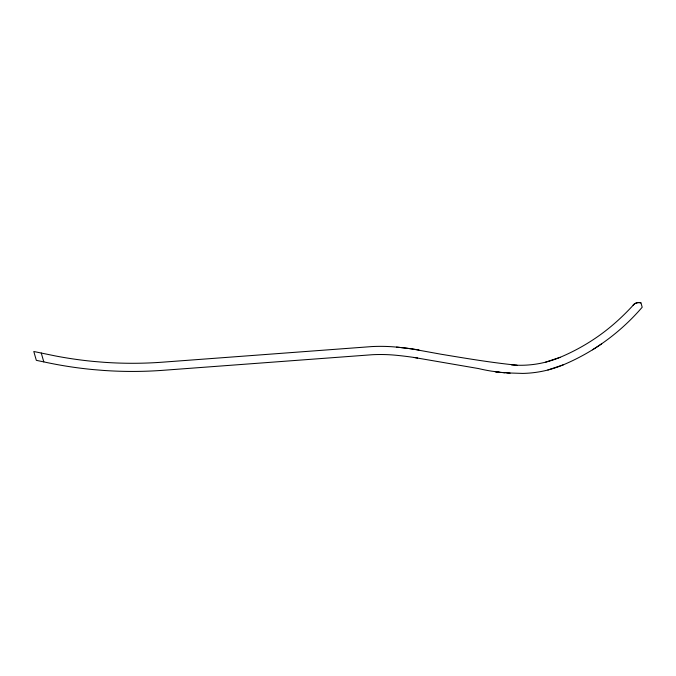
<?xml version="1.0" encoding="UTF-8"?>
<svg xmlns="http://www.w3.org/2000/svg" width="676" height="676" viewBox="0 0 676 676"><rect width="100%" height="100%" fill="white"/><g stroke="black" fill="none" stroke-linecap="round" stroke-linejoin="round"><path stroke-width="1.01" d="M413.991 357.46L478.397 368.538A210.033 187.86 74 0 0 491.629 371.166L502.775 372.577M592.497 349.796C611.112 338.245 627.919 323.846 642.2 307.225L640.958 302.882A7.757 7.723 74 0 0 637.409 302.721L636.716 302.882A7.757 7.723 74 0 0 634.164 304.158C623.01 316.419 610.698 327.674 597.026 337.096A203.451 203.451 0 0 1 560.159 357.3L545.65 362.125M601.665 343.805A211.622 211.622 0 0 1 563.311 364.82L547.898 369.966M510.135 373.127L503.29 372.62M41.261 353.041L43.796 361.88L36.335 360.35L33.8 351.503L55.153 355.897A408.194 407.873 74 0 0 94.04 361.474L103.834 362.285A408.49 408.16 74 0 0 162.772 362.159L372.003 346.568A169.549 169.414 74 0 1 396.508 347.109A353.666 353.387 74 0 1 411.481 348.858L440.735 354.173C466.085 358.381 491.486 362.657 517.039 365.217M506.755 372.907L522.725 373.414A110.408 110.408 0 0 0 563.311 364.82M502.209 372.518L505.006 372.78M495.542 371.741L499.995 372.282M494.959 371.665L496.057 371.8M496.683 371.876L498.322 372.096M43.779 361.88A416.45 416.12 74 0 0 93.271 369.595L103.259 370.414A416.45 416.12 74 0 0 163.33 370.287L372.417 354.714A161.784 161.657 74 0 1 395.815 355.238A344.295 344.025 74 0 1 417.607 358.018M560.159 357.3A102.262 102.262 0 0 1 511.529 364.879M633.116 305.13A7.884 7.774 74 0 1 636.032 303.11L636.716 302.882A7.884 7.774 74 0 1 640.933 302.882M396.508 347.109A353.996 353.717 74 0 1 418.985 349.974"/></g></svg>
